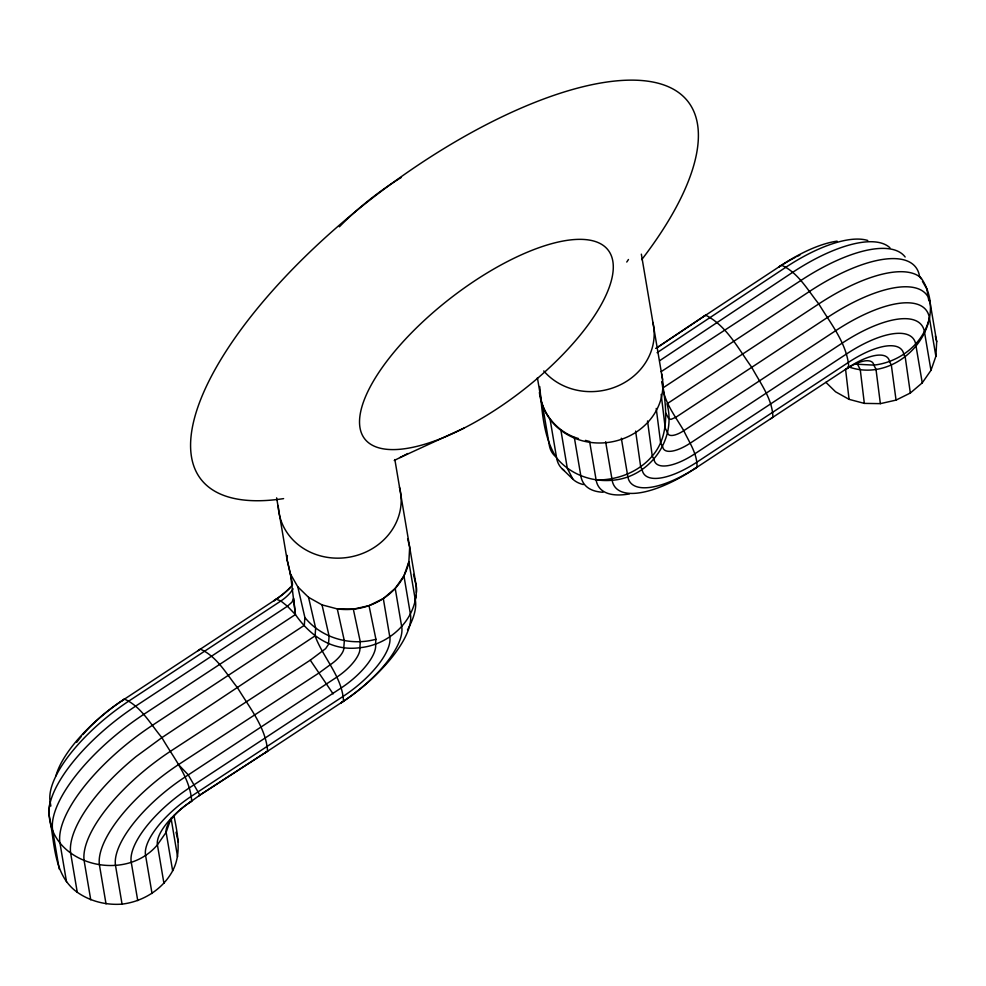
<?xml version="1.0" encoding="UTF-8"?>
<svg xmlns="http://www.w3.org/2000/svg" width="986" height="986" viewBox="0 0 986 986"><rect width="100%" height="100%" fill="white"/><g stroke="black" fill="none" stroke-linecap="round" stroke-linejoin="round"><path stroke-width="1.48" d="M293.076 588.79A18.056 6.865 -37.8 0 1 280.874 600.992L129.067 700.91A105.219 40.007 -37.8 0 0 50.113 801.618C39.144 861.037 122.165 886.87 157.415 844.829A45.689 17.366 -37.8 0 1 191.703 801.1C190.101 777.375 173.302 757.642 161.901 737.627C150.464 724.18 141.171 706.457 124.421 699.074L121.981 700.763A77.586 29.494 -37.8 0 0 82.923 734.582M267.6 751.147L198.975 795.677L267.6 751.147C265.924 727.471 249.396 707.566 237.589 687.834C226.509 674.104 217.031 656.528 200.318 649.108L197.878 650.809M539.724 386.537C542.14 410.459 543.101 437.081 556.609 457.911C569.97 474.229 591.341 482.105 612.158 480.281A92.462 35.151 -37.8 0 0 694.575 468.843L697.016 467.154C697.472 453.893 689.177 442.246 683.779 430.685C674.609 415.02 662.789 400.821 662.148 381.755M662.148 381.274C666.179 406.306 670.443 435.171 652.251 456.037C638.435 472.306 617.15 480.207 596.123 480.009L589.603 441.481L585.438 440.385M394.856 459.55L416.191 585.709C418.742 617.754 390.641 644.844 359.853 647.703C332.245 651.463 310.528 636.327 295.406 614.549L293.618 598.342L292.041 602.076L287.419 606.242L135.612 706.161A115.017 43.729 -37.8 0 0 49.3 816.235C54.92 842.34 53.01 874.865 77.265 892.281C90.33 901.414 106.217 905.321 122.054 904.125C142.982 901.598 162.505 889.532 172.649 870.823C181.794 853.395 177.591 833.712 173.881 815.459M287.345 555.426L287.099 559.814L292.497 583.638M847.935 366.607C898.517 385.514 952.427 324.591 921.22 278.089A121.179 46.071 -37.8 0 0 818.799 303.91L666.992 403.829C677.049 439.978 649.158 477.594 612.158 480.281L605.638 441.753M825.886 382.321L835.573 391.799L849.057 399.342L864.328 403.385L880.362 403.644L896.052 400.106L910.337 393.02L922.243 382.864L930.969 370.342L935.887 356.279L936.7 341.649L930.18 303.121A115.017 43.729 -37.8 0 0 827.661 317.344L675.854 417.263L670.887 419.407L668.496 418.286L665.833 413.146M276.622 497.868L287.099 559.814L290.463 574.012L297.784 586.806L304.896 617.544L304.304 625.334L152.497 725.252A123.275 46.86 -37.8 0 0 59.986 843.227L66.506 881.755M407.649 538.664L409.671 547.181L408.857 561.81L403.94 575.873L410.447 614.389A92.462 35.151 -37.8 0 1 341.07 702.882L343.51 701.182C342.364 676.84 323.211 658.019 315.064 635.859L315.656 628.205L308.544 597.331L297.784 586.806M403.94 575.873L395.213 588.408L383.308 598.551L369.023 605.638L375.925 639.273L375.543 644.166A45.689 17.366 -37.8 0 1 341.255 687.895L189.46 787.814A77.586 29.494 -37.8 0 0 131.224 862.072L137.744 900.6M661.162 394.388L665.254 428.207L667.682 432.916A18.056 6.865 -37.8 0 0 683.779 430.685L835.573 330.766A105.219 40.007 -37.8 0 1 929.379 317.751C923.734 343.72 899.7 362.281 873.842 365.116A30.825 11.721 -37.8 0 0 846.37 368.924L848.81 367.236A45.689 17.366 -37.8 0 1 889.545 361.579L891.332 365.054L896.052 400.106M90.749 899.824L84.229 861.296A115.017 43.729 -37.8 0 1 170.541 751.221L310.27 660.164L325.663 648.615L328.461 644.437L329.102 636.143L322.028 604.874L308.544 597.331M163.935 883.357L157.415 844.829L166.129 832.295A30.825 11.721 -37.8 0 1 189.263 802.801L199.85 795.123L188.153 774.737L178.466 764.631A105.219 40.007 -37.8 0 0 99.5 865.338L106.02 903.866M656.023 348.329L705.631 315.163C726.694 325.787 738.329 348.834 751.751 367.31C760.12 383.012 772.482 398.775 772.913 417.189L770.473 418.89M189.263 802.801L191.703 801.1M659.634 360.703L792.732 272.284A115.017 43.729 -37.8 0 1 889.939 247.782M656.158 348.268L705.631 315.163M657.083 352.692L786.187 267.033A105.219 40.007 -37.8 0 1 867.779 240.498M315.064 635.859L161.901 737.627L136.228 756.459A121.179 46.071 -37.8 0 0 70.745 853.753L77.265 892.281M703.191 316.851L781.528 265.197A92.462 35.151 -37.8 0 1 837.114 241.151M121.981 700.763L276.228 599.155A30.825 11.721 -37.8 0 0 292.608 584.71M290.463 574.012L295.406 614.549L143.611 714.468A121.179 46.071 -37.8 0 0 52.665 830.434L59.185 868.962M662.949 387.905L809.605 291.375A123.275 46.86 -37.8 0 1 919.494 276.129L920.973 278.718M178.466 764.631L319.217 672.822L330.273 664.712A18.056 6.865 -37.8 0 0 343.818 647.432L344.336 640.789L337.298 608.917L322.028 604.874M694.575 468.843L848.81 367.236C847.134 343.547 830.606 323.654 818.799 303.91C807.719 290.192 798.241 272.617 781.528 265.197L779.088 266.886A77.586 29.494 -37.8 0 1 795.764 257.136M265.16 752.836L343.51 701.182A77.586 29.494 -37.8 0 0 401.733 626.923L395.213 588.408M661.064 371.71L800.718 280.591A121.179 46.071 -37.8 0 1 905.148 257.001M399.983 457.59L464.147 428.047M407.514 629.881A105.219 40.007 -37.8 0 0 415.377 600.338L408.857 561.81A61.625 55.845 -9.6 0 1 337.311 608.904L353.333 609.175L369.023 605.638M375.925 639.273C350.572 646.237 321.609 638.213 304.896 617.544M855.035 364.117L873.842 365.116L875.987 369.245L880.362 403.644M539.404 392.391C541.745 413.824 557.817 432.694 578.499 438.548M562.303 468.929L572.965 479.27A121.179 46.071 -37.8 0 0 583.355 484.557M295.406 614.549L287.419 606.242L280.874 600.992L276.228 599.155L273.788 600.844A45.689 17.366 -37.8 0 0 290.044 587.952M310.27 660.164L333.108 693.873M922.44 281.293L926.865 289.021L927.863 294.937M572.965 479.27L567.32 468.338L560.849 429.908M935.357 335.98L936.7 341.649M413.491 574.357L416.191 585.709A115.017 43.729 -37.8 0 1 416.437 592.5M176.026 832.196L178.392 842.143M353.333 609.175L360.297 641.861L359.853 647.703A30.825 11.721 -37.8 0 1 336.719 677.197L184.912 777.116A92.462 35.151 -37.8 0 0 115.535 865.597L122.054 904.125M929.379 317.751L935.887 356.279M641.356 254.141L662.567 379.548M621.328 438.215L627.848 476.743A77.586 29.494 -37.8 0 0 697.016 467.154M574.333 437.451L580.853 475.979A115.017 43.729 -37.8 0 0 603.05 492.248M550.089 419.383L556.609 457.911A123.275 46.86 -37.8 0 0 564.46 470.679M542.768 406.589L549.288 445.105A121.179 46.071 -37.8 0 0 554.884 455.951M537.407 377.774L540.217 394.388M383.308 598.551L389.827 637.079A61.637 23.43 -37.8 0 1 343.572 696.079L191.765 795.998A61.637 23.43 -37.8 0 0 145.509 854.985L152.029 893.513M177.579 856.76L171.059 818.232L166.129 832.295L172.649 870.823M50.113 801.618L50.865 806.055M928.356 297.895L928.849 300.853M922.243 382.864L915.735 344.348A77.586 29.494 -37.8 0 0 846.567 353.937L694.76 453.856A45.689 17.366 -37.8 0 1 654.038 459.501L652.251 456.037L647.519 420.973M930.969 370.342L924.449 331.814A92.462 35.151 -37.8 0 0 842.032 343.239L690.225 443.158A30.825 11.721 -37.8 0 1 662.752 446.966L660.62 442.837L656.232 408.438M910.337 393.02L905.247 357.252L903.829 354.504A61.637 23.43 -37.8 0 0 848.884 362.121L697.077 462.04A61.637 23.43 -37.8 0 1 642.132 469.656L640.703 466.908L635.613 431.128M864.328 403.385L860.248 369.553L857.82 364.857A18.056 6.865 -37.8 0 0 856.982 363.242M845.544 368.986L849.057 399.342M76.649 742.359A77.586 29.494 -37.8 0 1 81.098 736.715M55.931 775.883A92.462 35.151 -37.8 0 1 124.421 699.074M797.119 256.459A77.586 29.494 -37.8 0 1 799.843 255.14M629.364 493.937A105.219 40.007 -37.8 0 1 596.123 480.009M416.08 595.495A115.017 43.729 -37.8 0 1 415.069 600.227M661.594 373.793A61.637 55.869 -9.6 0 1 609.163 442.295A61.637 55.869 -9.6 0 1 539.983 391.491M283.598 498.62A308.199 117.161 -37.8 0 1 247.745 320.573A308.199 117.161 -37.8 0 1 604.714 82.356A308.199 117.161 -37.8 0 1 641.738 259.638M407.797 453.535A308.199 117.161 -37.8 0 1 394.227 460.487M339.394 226.792A129.437 49.214 -37.8 0 1 401.388 177.369M652.905 322.422A61.637 55.869 -9.6 0 1 618.197 385.809A61.637 55.869 -9.6 0 1 543.754 370.933M399.453 487.17A61.637 55.869 -9.6 0 1 347.861 557.398A61.637 55.869 -9.6 0 1 278.237 505.535M628.452 259.491A61.637 55.869 -9.6 0 1 626.751 262.042M432.571 441.703A154.026 58.556 -37.8 0 0 612.836 261.278A154.026 58.556 -37.8 0 0 413.763 330.544A154.026 58.556 -37.8 0 0 432.571 441.703"/></g></svg>
